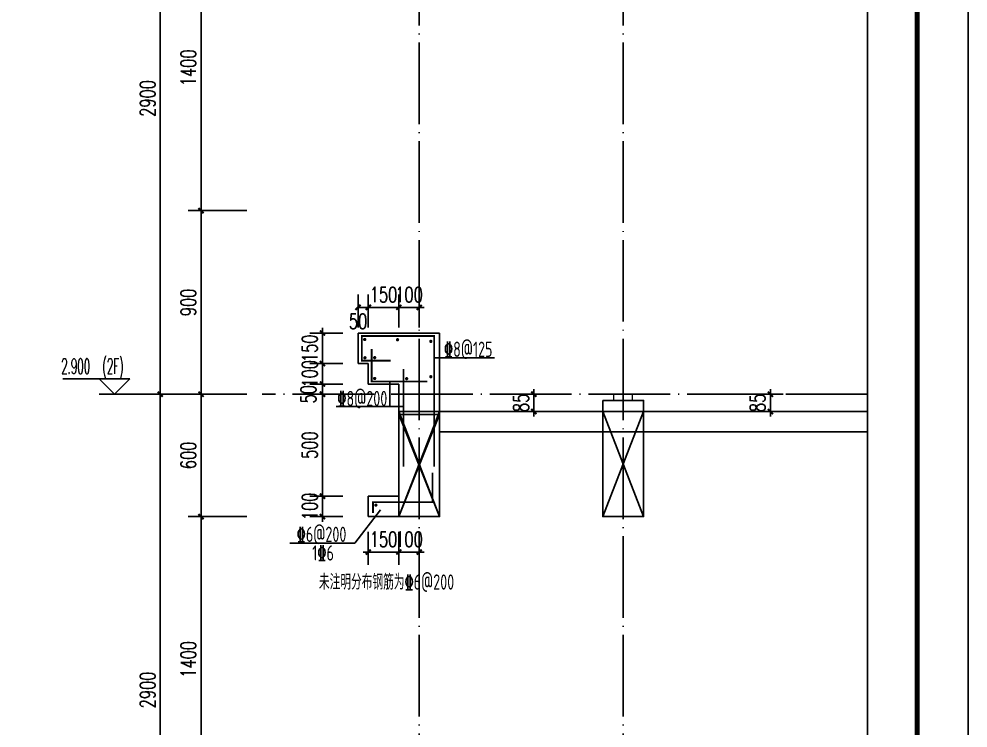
# Model space of a CAD drawing. Extents: x 393367 to 3005760, y 4998 to 826018.
# Drawn here: x 2906150 to 2910805, y 444906 to 448382 of the extents above; entities that cross this region are included whole.
import ezdxf

# ---------------------------------------------------------------- set-up
doc = ezdxf.new("R2010")
doc.units = 0
doc.header["$LTSCALE"] = 1000
doc.linetypes.add('DOTE', pattern=[2.42, 2, -0.2, 0.02, -0.2])
doc.layers.get('0').update_dxf_attribs({"linetype": 'CONTINUOUS'})
doc.layers.get('Defpoints').update_dxf_attribs({"linetype": 'CONTINUOUS'})
for name, color, linetype in [('DIM_ELEV', 3, 'CONTINUOUS'), ('DIM_SYMB', 3, 'CONTINUOUS'), ('DOTE', 8, 'DOTE'), ('PUB_DIM', 3, 'CONTINUOUS'), ('PUB_TEXT', 7, 'CONTINUOUS'), ('S-大样-砼线', 7, 'CONTINUOUS'), ('S-引出线', 40, 'CONTINUOUS'), ('TEXT', 7, 'CONTINUOUS'), ('WALL', 130, 'CONTINUOUS'), ('图框', 7, 'CONTINUOUS')]:
    doc.layers.add(name, color=color, linetype=linetype)
for name, color, linetype, lineweight in [('REIN', 1, 'CONTINUOUS', 18), ('S_WINDOW', 144, 'CONTINUOUS', 15), ('内粉刷', 37, 'CONTINUOUS', 9)]:
    doc.layers.add(name, color=color, linetype=linetype, lineweight=lineweight)
doc.layers.add('yichutu', color=7, linetype='CONTINUOUS', true_color=0xffffff, plot=False)
doc.styles.add('_TCH_DIM', font='simplex.shx', dxfattribs={"width": 0.65, "bigfont": 'gbcbig.shx'})
doc.styles.add('_TCH_DIM_T3', font='SIMPLEX', dxfattribs={"width": 0.705882, "bigfont": 'GBCBIG'})
doc.styles.add('TSSD_Rein', font='Tssdeng.shx', dxfattribs={"width": 0.7, "bigfont": 'hztxt.shx'})
doc.dimstyles.new('_TCH_ARCH&&25', dxfattribs={"dimtxt": 74.375, "dimasz": 25, "dimexe": 62.5, "dimexo": 75, "dimgap": 25, "dimtad": 1, "dimdec": 0, "dimzin": 0, "dimdsep": 46, "dimtxsty": '_TCH_DIM_T3', "dimblk": 'ARCHTICK', "dimcen": 0.09, "dimclrt": 7, "dimazin": 2, "dimtfac": 1, "dimtdec": 0, "dimtix": 1, "dimtmove": 2, "dimatfit": 3, "dimfxl": 1, "dimtolj": 1, "dimtzin": 0, "dimarcsym": 0})

# ---------------------------------------------------------------- blocks, each defined once
blk = doc.blocks.new('GFDDDDRG')
at = {"layer": '图框'}
blk.add_lwpolyline([(923309.8, -107437), (923309.8, -159999.5), (893609.8, -159999.5), (893609.8, -107437)], close=True, dxfattribs=at)
blk.add_lwpolyline([(923309.8, -107437), (923309.8, -159999.5), (893609.8, -159999.5), (893609.8, -107437)], close=True, dxfattribs=at)
at = {"layer": '图框', "const_width": 50}
blk.add_lwpolyline([(894109.8, -159499.5), (922809.8, -159499.5), (922809.8, -108687), (894109.8, -108687)], close=True, dxfattribs=at)
blk = doc.blocks.new('_ArchTick')
at = {"color": 0, "linetype": 'ByBlock', "const_width": 0.4}
blk.add_lwpolyline([(-0.5, -0.5), (0.5, 0.5)], dxfattribs=at)
blk = doc.blocks.new('*D1484')
at = {"layer": 'Defpoints', "color": 0, "transparency": 16777216}
for p in [(2908509, 446542.7), (2908675, 446542.7), (2908509, 446457.7)]:
    blk.add_point(p, dxfattribs=at)
at = {"layer": 'PUB_DIM', "color": 0, "lineweight": -2, "transparency": 16777216}
for p, q in [((2908584, 446542.7), (2908737.5, 446542.7)), ((2908675, 446542.7), (2908675, 446567.7)), ((2908675, 446457.7), (2908675, 446542.7)), ((2908584, 446457.7), (2908737.5, 446457.7)), ((2908675, 446457.7), (2908675, 446432.7))]:
    blk.add_line(p, q, dxfattribs=at)
at = {"layer": 'PUB_DIM', "color": 0, "lineweight": -2, "transparency": 16777216, "xscale": 25, "yscale": 25, "zscale": 25}
for p, rotation in [((2908675, 446542.7), 270), ((2908675, 446457.7), 90)]:
    blk.add_blockref('_ArchTick', p, dxfattribs=dict(at, rotation=rotation))
at = {"layer": 'PUB_DIM', "color": 7, "transparency": 16777216, "insert": (2908612.8, 446500.2), "char_height": 74.38, "attachment_point": 5, "rotation": 90, "style": '_TCH_DIM_T3'}
blk.add_mtext('\\A1;85', dxfattribs=at)
blk = doc.blocks.new('*D1485')
at = {"layer": 'Defpoints', "color": 0, "transparency": 16777216}
for p in [(2909669.4, 446542.7), (2909835.4, 446542.7), (2909669.4, 446457.7)]:
    blk.add_point(p, dxfattribs=at)
at = {"layer": 'PUB_DIM', "color": 0, "lineweight": -2, "transparency": 16777216}
for p, q in [((2909744.4, 446542.7), (2909897.9, 446542.7)), ((2909835.4, 446542.7), (2909835.4, 446567.7)), ((2909835.4, 446457.7), (2909835.4, 446542.7)), ((2909744.4, 446457.7), (2909897.9, 446457.7)), ((2909835.4, 446457.7), (2909835.4, 446432.7))]:
    blk.add_line(p, q, dxfattribs=at)
at = {"layer": 'PUB_DIM', "color": 0, "lineweight": -2, "transparency": 16777216, "xscale": 25, "yscale": 25, "zscale": 25}
for p, rotation in [((2909835.4, 446542.7), 270), ((2909835.4, 446457.7), 90)]:
    blk.add_blockref('_ArchTick', p, dxfattribs=dict(at, rotation=rotation))
at = {"layer": 'PUB_DIM', "color": 7, "transparency": 16777216, "insert": (2909773.2, 446500.2), "char_height": 74.38, "attachment_point": 5, "rotation": 90, "style": '_TCH_DIM_T3'}
blk.add_mtext('\\A1;85', dxfattribs=at)
blk = doc.blocks.new('*D1779')
at = {"layer": 'Defpoints', "color": 0, "transparency": 16777216}
for p in [(2907863.1, 445942.7), (2908013.1, 445942.7), (2908013.1, 445769)]:
    blk.add_point(p, dxfattribs=at)
at = {"layer": 'PUB_DIM', "color": 0, "lineweight": -2, "transparency": 16777216}
for p, q in [((2907863.1, 445867.7), (2907863.1, 445706.5)), ((2908013.1, 445867.7), (2908013.1, 445706.5)), ((2907863.1, 445769), (2907838.1, 445769)), ((2907863.1, 445769), (2908013.1, 445769)), ((2908013.1, 445769), (2908038.1, 445769))]:
    blk.add_line(p, q, dxfattribs=at)
at = {"layer": 'PUB_DIM', "color": 0, "lineweight": -2, "transparency": 16777216, "xscale": 25, "yscale": 25, "zscale": 25}
blk.add_blockref('_ArchTick', (2907863.1, 445769), dxfattribs=at)
at = {"layer": 'PUB_DIM', "color": 0, "lineweight": -2, "transparency": 16777216, "xscale": 25, "yscale": 25, "zscale": 25, "rotation": 180}
blk.add_blockref('_ArchTick', (2908013.1, 445769), dxfattribs=at)
at = {"layer": 'PUB_DIM', "color": 7, "transparency": 16777216, "insert": (2907938.1, 445831.2), "char_height": 74.38, "attachment_point": 5, "style": '_TCH_DIM_T3'}
blk.add_mtext('\\A1;150', dxfattribs=at)
blk = doc.blocks.new('*D1780')
at = {"layer": 'Defpoints', "color": 0, "transparency": 16777216}
for p in [(2908013.1, 445942.7), (2908113.1, 445942.7), (2908113.1, 445769)]:
    blk.add_point(p, dxfattribs=at)
at = {"layer": 'PUB_DIM', "color": 0, "lineweight": -2, "transparency": 16777216}
for p, q in [((2908013.1, 445867.7), (2908013.1, 445706.5)), ((2908113.1, 445867.7), (2908113.1, 445706.5)), ((2908013.1, 445769), (2907988.1, 445769)), ((2908013.1, 445769), (2908113.1, 445769)), ((2908113.1, 445769), (2908138.1, 445769))]:
    blk.add_line(p, q, dxfattribs=at)
at = {"layer": 'PUB_DIM', "color": 0, "lineweight": -2, "transparency": 16777216, "xscale": 25, "yscale": 25, "zscale": 25}
blk.add_blockref('_ArchTick', (2908013.1, 445769), dxfattribs=at)
at = {"layer": 'PUB_DIM', "color": 0, "lineweight": -2, "transparency": 16777216, "xscale": 25, "yscale": 25, "zscale": 25, "rotation": 180}
blk.add_blockref('_ArchTick', (2908113.1, 445769), dxfattribs=at)
at = {"layer": 'PUB_DIM', "color": 7, "transparency": 16777216, "insert": (2908063.1, 445831.2), "char_height": 74.38, "attachment_point": 5, "style": '_TCH_DIM_T3'}
blk.add_mtext('\\A1;100', dxfattribs=at)
blk = doc.blocks.new('*D1781')
at = {"layer": 'Defpoints', "color": 0, "transparency": 16777216}
for p in [(2907638.5, 446842.7), (2907813.1, 446842.7), (2907813.1, 446692.7)]:
    blk.add_point(p, dxfattribs=at)
at = {"layer": 'PUB_DIM', "color": 0, "lineweight": -2, "transparency": 16777216}
for p, q in [((2907638.5, 446842.7), (2907638.5, 446867.7)), ((2907738.1, 446842.7), (2907576, 446842.7)), ((2907638.5, 446692.7), (2907638.5, 446842.7)), ((2907738.1, 446692.7), (2907576, 446692.7)), ((2907638.5, 446692.7), (2907638.5, 446667.7))]:
    blk.add_line(p, q, dxfattribs=at)
at = {"layer": 'PUB_DIM', "color": 0, "lineweight": -2, "transparency": 16777216, "xscale": 25, "yscale": 25, "zscale": 25}
for p, rotation in [((2907638.5, 446842.7), 270), ((2907638.5, 446692.7), 90)]:
    blk.add_blockref('_ArchTick', p, dxfattribs=dict(at, rotation=rotation))
at = {"layer": 'PUB_DIM', "color": 7, "transparency": 16777216, "insert": (2907576.3, 446767.7), "char_height": 74.38, "attachment_point": 5, "rotation": 90, "style": '_TCH_DIM_T3'}
blk.add_mtext('\\A1;150', dxfattribs=at)
blk = doc.blocks.new('*D1782')
at = {"layer": 'Defpoints', "color": 0, "transparency": 16777216}
for p in [(2907638.5, 446692.7), (2907813.1, 446692.7), (2907813.1, 446592.7)]:
    blk.add_point(p, dxfattribs=at)
at = {"layer": 'PUB_DIM', "color": 0, "lineweight": -2, "transparency": 16777216}
for p, q in [((2907738.1, 446692.7), (2907576, 446692.7)), ((2907638.5, 446692.7), (2907638.5, 446717.7)), ((2907638.5, 446592.7), (2907638.5, 446692.7)), ((2907738.1, 446592.7), (2907576, 446592.7)), ((2907638.5, 446592.7), (2907638.5, 446567.7))]:
    blk.add_line(p, q, dxfattribs=at)
at = {"layer": 'PUB_DIM', "color": 0, "lineweight": -2, "transparency": 16777216, "xscale": 25, "yscale": 25, "zscale": 25}
for p, rotation in [((2907638.5, 446692.7), 270), ((2907638.5, 446592.7), 90)]:
    blk.add_blockref('_ArchTick', p, dxfattribs=dict(at, rotation=rotation))
at = {"layer": 'PUB_DIM', "color": 7, "transparency": 16777216, "insert": (2907576.3, 446642.7), "char_height": 74.38, "attachment_point": 5, "rotation": 90, "style": '_TCH_DIM_T3'}
blk.add_mtext('\\A1;100', dxfattribs=at)
blk = doc.blocks.new('*D1783')
at = {"layer": 'Defpoints', "color": 0, "transparency": 16777216}
for p in [(2907638.5, 446592.7), (2907813.1, 446592.7), (2907813.1, 446542.7)]:
    blk.add_point(p, dxfattribs=at)
at = {"layer": 'PUB_DIM', "color": 0, "lineweight": -2, "transparency": 16777216}
for p, q in [((2907738.1, 446592.7), (2907576, 446592.7)), ((2907638.5, 446592.7), (2907638.5, 446617.7)), ((2907638.5, 446542.7), (2907638.5, 446592.7)), ((2907738.1, 446542.7), (2907576, 446542.7)), ((2907638.5, 446542.7), (2907638.5, 446517.7))]:
    blk.add_line(p, q, dxfattribs=at)
at = {"layer": 'PUB_DIM', "color": 0, "lineweight": -2, "transparency": 16777216, "xscale": 25, "yscale": 25, "zscale": 25}
for p, rotation in [((2907638.5, 446592.7), 270), ((2907638.5, 446542.7), 90)]:
    blk.add_blockref('_ArchTick', p, dxfattribs=dict(at, rotation=rotation))
at = {"layer": 'PUB_DIM', "color": 7, "transparency": 16777216, "insert": (2907569.8, 446542.7), "char_height": 74.38, "attachment_point": 5, "rotation": 90, "style": '_TCH_DIM_T3'}
blk.add_mtext('\\A1;50', dxfattribs=at)
blk = doc.blocks.new('*D1784')
at = {"layer": 'Defpoints', "color": 0, "transparency": 16777216}
for p in [(2907638.5, 446542.7), (2907813.1, 446542.7), (2907813.1, 446042.7)]:
    blk.add_point(p, dxfattribs=at)
at = {"layer": 'PUB_DIM', "color": 0, "lineweight": -2, "transparency": 16777216}
for p, q in [((2907738.1, 446542.7), (2907576, 446542.7)), ((2907638.5, 446042.7), (2907638.5, 446542.7)), ((2907738.1, 446042.7), (2907576, 446042.7))]:
    blk.add_line(p, q, dxfattribs=at)
at = {"layer": 'PUB_DIM', "color": 0, "lineweight": -2, "transparency": 16777216, "xscale": 25, "yscale": 25, "zscale": 25}
for p, rotation in [((2907638.5, 446542.7), 90), ((2907638.5, 446042.7), 270)]:
    blk.add_blockref('_ArchTick', p, dxfattribs=dict(at, rotation=rotation))
at = {"layer": 'PUB_DIM', "color": 7, "transparency": 16777216, "insert": (2907576.3, 446292.7), "char_height": 74.38, "attachment_point": 5, "rotation": 90, "style": '_TCH_DIM_T3'}
blk.add_mtext('\\A1;500', dxfattribs=at)
blk = doc.blocks.new('*D1785')
at = {"layer": 'Defpoints', "color": 0, "transparency": 16777216}
for p in [(2907638.5, 446042.7), (2907813.1, 446042.7), (2907813.1, 445942.7)]:
    blk.add_point(p, dxfattribs=at)
at = {"layer": 'PUB_DIM', "color": 0, "lineweight": -2, "transparency": 16777216}
for p, q in [((2907638.5, 446042.7), (2907638.5, 446067.7)), ((2907738.1, 446042.7), (2907576, 446042.7)), ((2907638.5, 445942.7), (2907638.5, 446042.7)), ((2907738.1, 445942.7), (2907576, 445942.7)), ((2907638.5, 445942.7), (2907638.5, 445917.7))]:
    blk.add_line(p, q, dxfattribs=at)
at = {"layer": 'PUB_DIM', "color": 0, "lineweight": -2, "transparency": 16777216, "xscale": 25, "yscale": 25, "zscale": 25}
for p, rotation in [((2907638.5, 446042.7), 270), ((2907638.5, 445942.7), 90)]:
    blk.add_blockref('_ArchTick', p, dxfattribs=dict(at, rotation=rotation))
at = {"layer": 'PUB_DIM', "color": 7, "transparency": 16777216, "insert": (2907576.3, 445992.7), "char_height": 74.38, "attachment_point": 5, "rotation": 90, "style": '_TCH_DIM_T3'}
blk.add_mtext('\\A1;100', dxfattribs=at)
blk = doc.blocks.new('*D1801')
at = {"layer": 'Defpoints', "color": 0, "transparency": 16777216}
for p in [(2907042.9, 445942.7), (2907342.9, 445942.7), (2907342.9, 444542.7)]:
    blk.add_point(p, dxfattribs=at)
at = {"layer": 'PUB_DIM', "color": 0, "lineweight": -2, "transparency": 16777216}
for p, q in [((2907267.9, 445942.7), (2906980.4, 445942.7)), ((2907042.9, 444542.7), (2907042.9, 445942.7)), ((2907267.9, 444542.7), (2906980.4, 444542.7))]:
    blk.add_line(p, q, dxfattribs=at)
at = {"layer": 'PUB_DIM', "color": 0, "lineweight": -2, "transparency": 16777216, "xscale": 25, "yscale": 25, "zscale": 25}
for p, rotation in [((2907042.9, 445942.7), 90), ((2907042.9, 444542.7), 270)]:
    blk.add_blockref('_ArchTick', p, dxfattribs=dict(at, rotation=rotation))
at = {"layer": 'PUB_DIM', "color": 7, "transparency": 16777216, "insert": (2906980.8, 445242.7), "char_height": 74.38, "attachment_point": 5, "rotation": 90, "style": '_TCH_DIM_T3'}
blk.add_mtext('\\A1;1400', dxfattribs=at)
blk = doc.blocks.new('*D1802')
at = {"layer": 'Defpoints', "color": 0, "transparency": 16777216}
for p in [(2907042.9, 446542.7), (2907342.9, 446542.7), (2907342.9, 445942.7)]:
    blk.add_point(p, dxfattribs=at)
at = {"layer": 'PUB_DIM', "color": 0, "lineweight": -2, "transparency": 16777216}
for p, q in [((2907267.9, 446542.7), (2906980.4, 446542.7)), ((2907042.9, 445942.7), (2907042.9, 446542.7)), ((2907267.9, 445942.7), (2906980.4, 445942.7))]:
    blk.add_line(p, q, dxfattribs=at)
at = {"layer": 'PUB_DIM', "color": 0, "lineweight": -2, "transparency": 16777216, "xscale": 25, "yscale": 25, "zscale": 25}
for p, rotation in [((2907042.9, 446542.7), 90), ((2907042.9, 445942.7), 270)]:
    blk.add_blockref('_ArchTick', p, dxfattribs=dict(at, rotation=rotation))
at = {"layer": 'PUB_DIM', "color": 7, "transparency": 16777216, "insert": (2906980.8, 446242.7), "char_height": 74.38, "attachment_point": 5, "rotation": 90, "style": '_TCH_DIM_T3'}
blk.add_mtext('\\A1;600', dxfattribs=at)
blk = doc.blocks.new('*D1803')
at = {"layer": 'Defpoints', "color": 0, "transparency": 16777216}
for p in [(2907042.9, 447442.7), (2907342.9, 447442.7), (2907342.9, 446542.7)]:
    blk.add_point(p, dxfattribs=at)
at = {"layer": 'PUB_DIM', "color": 0, "lineweight": -2, "transparency": 16777216}
for p, q in [((2907267.9, 447442.7), (2906980.4, 447442.7)), ((2907042.9, 446542.7), (2907042.9, 447442.7)), ((2907267.9, 446542.7), (2906980.4, 446542.7))]:
    blk.add_line(p, q, dxfattribs=at)
at = {"layer": 'PUB_DIM', "color": 0, "lineweight": -2, "transparency": 16777216, "xscale": 25, "yscale": 25, "zscale": 25}
for p, rotation in [((2907042.9, 447442.7), 90), ((2907042.9, 446542.7), 270)]:
    blk.add_blockref('_ArchTick', p, dxfattribs=dict(at, rotation=rotation))
at = {"layer": 'PUB_DIM', "color": 7, "transparency": 16777216, "insert": (2906980.8, 446992.7), "char_height": 74.38, "attachment_point": 5, "rotation": 90, "style": '_TCH_DIM_T3'}
blk.add_mtext('\\A1;900', dxfattribs=at)
blk = doc.blocks.new('*D1804')
at = {"layer": 'Defpoints', "color": 0, "transparency": 16777216}
for p in [(2907042.9, 448842.7), (2907342.9, 448842.7), (2907342.9, 447442.7)]:
    blk.add_point(p, dxfattribs=at)
at = {"layer": 'PUB_DIM', "color": 0, "lineweight": -2, "transparency": 16777216}
for p, q in [((2907267.9, 448842.7), (2906980.4, 448842.7)), ((2907042.9, 447442.7), (2907042.9, 448842.7)), ((2907267.9, 447442.7), (2906980.4, 447442.7))]:
    blk.add_line(p, q, dxfattribs=at)
at = {"layer": 'PUB_DIM', "color": 0, "lineweight": -2, "transparency": 16777216, "xscale": 25, "yscale": 25, "zscale": 25}
for p, rotation in [((2907042.9, 448842.7), 90), ((2907042.9, 447442.7), 270)]:
    blk.add_blockref('_ArchTick', p, dxfattribs=dict(at, rotation=rotation))
at = {"layer": 'PUB_DIM', "color": 7, "transparency": 16777216, "insert": (2906980.8, 448142.7), "char_height": 74.38, "attachment_point": 5, "rotation": 90, "style": '_TCH_DIM_T3'}
blk.add_mtext('\\A1;1400', dxfattribs=at)
blk = doc.blocks.new('*D1817')
at = {"layer": 'Defpoints', "color": 0, "transparency": 16777216}
for p in [(2906842.9, 446542.7), (2907342.9, 446542.7), (2907342.9, 443642.7)]:
    blk.add_point(p, dxfattribs=at)
at = {"layer": 'PUB_DIM', "color": 0, "lineweight": -2, "transparency": 16777216}
for p, q in [((2907267.9, 446542.7), (2906780.4, 446542.7)), ((2906842.9, 443642.7), (2906842.9, 446542.7)), ((2907267.9, 443642.7), (2906780.4, 443642.7))]:
    blk.add_line(p, q, dxfattribs=at)
at = {"layer": 'PUB_DIM', "color": 0, "lineweight": -2, "transparency": 16777216, "xscale": 25, "yscale": 25, "zscale": 25}
for p, rotation in [((2906842.9, 446542.7), 90), ((2906842.9, 443642.7), 270)]:
    blk.add_blockref('_ArchTick', p, dxfattribs=dict(at, rotation=rotation))
at = {"layer": 'PUB_DIM', "color": 7, "transparency": 16777216, "insert": (2906780.8, 445092.7), "char_height": 74.38, "attachment_point": 5, "rotation": 90, "style": '_TCH_DIM_T3'}
blk.add_mtext('\\A1;2900', dxfattribs=at)
blk = doc.blocks.new('*D1818')
at = {"layer": 'Defpoints', "color": 0, "transparency": 16777216}
for p in [(2906842.9, 449442.7), (2907342.9, 449442.7), (2907342.9, 446542.7)]:
    blk.add_point(p, dxfattribs=at)
at = {"layer": 'PUB_DIM', "color": 0, "lineweight": -2, "transparency": 16777216}
for p, q in [((2907267.9, 449442.7), (2906780.4, 449442.7)), ((2906842.9, 446542.7), (2906842.9, 449442.7)), ((2907267.9, 446542.7), (2906780.4, 446542.7))]:
    blk.add_line(p, q, dxfattribs=at)
at = {"layer": 'PUB_DIM', "color": 0, "lineweight": -2, "transparency": 16777216, "xscale": 25, "yscale": 25, "zscale": 25}
for p, rotation in [((2906842.9, 449442.7), 90), ((2906842.9, 446542.7), 270)]:
    blk.add_blockref('_ArchTick', p, dxfattribs=dict(at, rotation=rotation))
at = {"layer": 'PUB_DIM', "color": 7, "transparency": 16777216, "insert": (2906780.8, 447992.7), "char_height": 74.38, "attachment_point": 5, "rotation": 90, "style": '_TCH_DIM_T3'}
blk.add_mtext('\\A1;2900', dxfattribs=at)
blk = doc.blocks.new('A$C696610E5')
at = {"layer": 'REIN', "const_width": 9}
for points in [[(494.5, 974.7), (353.3, 974.7), (353.3, 1095), (708.3, 1095), (708.3, 454.9)], [(401.6, 1031.7), (401.6, 872.6), (673.9, 872.6)], [(557.8, 934), (557.8, 454.9)]]:
    blk.add_lwpolyline(points, dxfattribs=at)
at = {"layer": 'REIN', "const_width": 8}
for points in [[(363.4, 1078.3, 1), (371.4, 1078.3, 1)], [(524.5, 1076.9, 1), (532.5, 1076.9, 1)], [(687.7, 1068.7, 1), (695.7, 1068.7, 1)], [(364.5, 988.6, 1), (372.5, 988.6, 1)], [(412.3, 989.2, 1), (420.3, 989.2, 1)], [(412.3, 887.1, 1), (420.3, 887.1, 1)], [(569.2, 886.1, 1), (577.2, 886.1, 1)], [(687.7, 895.7, 1), (695.7, 895.7, 1)], [(418.3, 266.1, 1), (426.3, 266.1, 1)]]:
    blk.add_lwpolyline(points, format="xyb", close=True, dxfattribs=at)
at = {"layer": 'REIN'}
blk.add_lwpolyline([(407.7, 227.9, 9, 9, 0), (407.7, 280.9, 9, 9, 0), (700.1, 280.9, 9, 9, 0), (700.1, 425.3, 9, 9, 0)], format="xyseb", dxfattribs=at)
at = {"layer": 'S-大样-砼线'}
for p, q in [((534.9, 709.9), (734.9, 209.8)), ((734.9, 709.9), (534.9, 209.8))]:
    blk.add_line(p, q, dxfattribs=at)
blk.add_lwpolyline([(734.9, 709.9), (534.9, 709.9), (534.9, 209.8), (734.9, 209.8)], close=True, dxfattribs=at)
at = {"layer": 'S-引出线'}
for p, q in [((704.2, 988.5), (1004.3, 988.5)), ((490.6, 872.6), (490.6, 748.9)), ((227.2, 748.9), (561.1, 748.9))]:
    blk.add_line(p, q, dxfattribs=at)
blk.add_lwpolyline([(445.3, 242.7), (318.6, 79.6), (0, 79.6)], dxfattribs=at)
at = {"layer": 'TEXT', "style": 'TSSD_Rein', "width": 0.7}
for s, p in [('%%1328@125', (756.2, 992.6)), ('%%1328@200', (233.1, 751.1)), ('%%1326@200', (33.9, 85.5)), ('1%%1326', (110.1, -5.8)), ('未注明分布钢筋为%%1326@200', (142.8, -148.4))]:
    blk.add_text(s, height=75, rotation=0, dxfattribs=at).set_placement(p)
blk = doc.blocks.new('*D2017')
at = {"layer": 'Defpoints', "color": 0, "transparency": 16777216}
for p in [(2907863.1, 446968.6), (2907813.1, 446794.9), (2907863.1, 446794.9)]:
    blk.add_point(p, dxfattribs=at)
at = {"layer": 'PUB_DIM', "color": 0, "lineweight": -2, "transparency": 16777216}
for p, q in [((2907813.1, 446869.9), (2907813.1, 447031.1)), ((2907863.1, 446869.9), (2907863.1, 447031.1)), ((2907813.1, 446968.6), (2907863.1, 446968.6))]:
    blk.add_line(p, q, dxfattribs=at)
at = {"layer": 'PUB_DIM', "color": 0, "lineweight": -2, "transparency": 16777216, "xscale": 25, "yscale": 25, "zscale": 25, "rotation": 180}
blk.add_blockref('_ArchTick', (2907813.1, 446968.6), dxfattribs=at)
at = {"layer": 'PUB_DIM', "color": 0, "lineweight": -2, "transparency": 16777216, "xscale": 25, "yscale": 25, "zscale": 25}
blk.add_blockref('_ArchTick', (2907863.1, 446968.6), dxfattribs=at)
at = {"layer": 'PUB_DIM', "color": 7, "transparency": 16777216, "insert": (2907813.1, 446899.9), "char_height": 74.38, "attachment_point": 5, "style": '_TCH_DIM_T3'}
blk.add_mtext('\\A1;50', dxfattribs=at)
blk = doc.blocks.new('*D2018')
at = {"layer": 'Defpoints', "color": 0, "transparency": 16777216}
for p in [(2908013.1, 446968.6), (2907863.1, 446794.9), (2908013.1, 446794.9)]:
    blk.add_point(p, dxfattribs=at)
at = {"layer": 'PUB_DIM', "color": 0, "lineweight": -2, "transparency": 16777216}
for p, q in [((2907863.1, 446869.9), (2907863.1, 447031.1)), ((2908013.1, 446869.9), (2908013.1, 447031.1)), ((2907863.1, 446968.6), (2907838.1, 446968.6)), ((2907863.1, 446968.6), (2908013.1, 446968.6)), ((2908013.1, 446968.6), (2908038.1, 446968.6))]:
    blk.add_line(p, q, dxfattribs=at)
at = {"layer": 'PUB_DIM', "color": 0, "lineweight": -2, "transparency": 16777216, "xscale": 25, "yscale": 25, "zscale": 25}
blk.add_blockref('_ArchTick', (2907863.1, 446968.6), dxfattribs=at)
at = {"layer": 'PUB_DIM', "color": 0, "lineweight": -2, "transparency": 16777216, "xscale": 25, "yscale": 25, "zscale": 25, "rotation": 180}
blk.add_blockref('_ArchTick', (2908013.1, 446968.6), dxfattribs=at)
at = {"layer": 'PUB_DIM', "color": 7, "transparency": 16777216, "insert": (2907938.1, 447030.8), "char_height": 74.38, "attachment_point": 5, "style": '_TCH_DIM_T3'}
blk.add_mtext('\\A1;150', dxfattribs=at)
blk = doc.blocks.new('*D2019')
at = {"layer": 'Defpoints', "color": 0, "transparency": 16777216}
for p in [(2908113.1, 446968.6), (2908013.1, 446794.9), (2908113.1, 446794.9)]:
    blk.add_point(p, dxfattribs=at)
at = {"layer": 'PUB_DIM', "color": 0, "lineweight": -2, "transparency": 16777216}
for p, q in [((2908013.1, 446869.9), (2908013.1, 447031.1)), ((2908113.1, 446869.9), (2908113.1, 447031.1)), ((2908013.1, 446968.6), (2907988.1, 446968.6)), ((2908013.1, 446968.6), (2908113.1, 446968.6)), ((2908113.1, 446968.6), (2908138.1, 446968.6))]:
    blk.add_line(p, q, dxfattribs=at)
at = {"layer": 'PUB_DIM', "color": 0, "lineweight": -2, "transparency": 16777216, "xscale": 25, "yscale": 25, "zscale": 25}
blk.add_blockref('_ArchTick', (2908013.1, 446968.6), dxfattribs=at)
at = {"layer": 'PUB_DIM', "color": 0, "lineweight": -2, "transparency": 16777216, "xscale": 25, "yscale": 25, "zscale": 25, "rotation": 180}
blk.add_blockref('_ArchTick', (2908113.1, 446968.6), dxfattribs=at)
at = {"layer": 'PUB_DIM', "color": 7, "transparency": 16777216, "insert": (2908063.1, 447030.8), "char_height": 74.38, "attachment_point": 5, "style": '_TCH_DIM_T3'}
blk.add_mtext('\\A1;100', dxfattribs=at)
blk = doc.blocks.new('yct-525-297-26250-14850-50-3002')
at = {"layer": 'yichutu', "color": 7, "true_color": 0xffffff}
blk.add_lwpolyline([(0, 0), (0, 14850), (26250, 14850), (26250, 0)], close=True, dxfattribs=at)

msp = doc.modelspace()

# ---------------------------------------------------------------- linework, layer by layer
at = {"layer": 'DIM_ELEV', "color": 1}
for p, q in [((2906692.94867, 446617.70355), (2906364.94867, 446617.70355)), ((2906617.94867, 446542.70355), (2906542.94867, 446617.70355)), ((2906617.94867, 446542.70355), (2906692.94867, 446617.70355)), ((2907042.94867, 446542.70355), (2906542.94867, 446542.70355))]:
    msp.add_line(p, q, dxfattribs=at)
at = {"layer": 'DIM_SYMB'}
msp.add_lwpolyline([(2910311.66775, 459622.70355), (2910311.66775, 450960.82741), (2910364.16775, 450941.71897), (2910259.16775, 450923.20464), (2910311.66775, 450904.57741), (2910311.66775, 442242.70126)], dxfattribs=at)
at = {"layer": 'DOTE', "linetype": 'DOTE', "ltscale": 0.2}
for p, q in [((2908113.14283, 442542.70126), (2908113.14283, 460222.70355)), ((2909113.14283, 442542.70126), (2909113.14283, 460222.70355)), ((2910311.66775, 446542.70355), (2907342.94867, 446542.70355))]:
    msp.add_line(p, q, dxfattribs=at)
at = {"layer": 'S-大样-砼线'}
for p, q in [((2908013.13988, 446457.70369), (2908213.13988, 445942.70355)), ((2908213.14283, 446457.70369), (2908013.14283, 445942.70355)), ((2909013.14282, 446457.70368), (2909213.14282, 445942.70354)), ((2909213.14577, 446457.70368), (2909013.14577, 445942.70354))]:
    msp.add_line(p, q, dxfattribs=at)
for points in [[(2908213.13989, 446457.70369), (2908013.13988, 446457.70369), (2908013.13988, 445942.70355), (2908213.13989, 445942.70355)], [(2909213.14283, 446457.70368), (2909013.14282, 446457.70368), (2909013.14282, 445942.70354), (2909213.14283, 445942.70354)]]:
    msp.add_lwpolyline(points, close=True, dxfattribs=at)
at = {"layer": 'S_WINDOW'}
msp.add_lwpolyline([(2909068.14285, 446542.70355), (2909158.14285, 446542.70355), (2909158.14285, 446512.70355), (2909068.14285, 446512.70355)], close=True, dxfattribs=at)
at = {"layer": 'WALL'}
for p, q in [((2908213.14283, 446842.70355), (2907813.14281, 446842.70355)), ((2907813.14281, 446842.70355), (2907813.14281, 446692.70355)), ((2908213.14283, 446457.70369), (2908213.14283, 446842.70355)), ((2907813.14281, 446692.70355), (2907863.14281, 446692.70355)), ((2907863.14281, 446692.70355), (2907863.14281, 446592.70355)), ((2907863.14281, 446592.70355), (2908013.14281, 446592.70355)), ((2908013.14281, 446592.70355), (2908013.14309, 446042.70355)), ((2910311.66775, 446457.70369), (2908213.14283, 446457.70369)), ((2910311.66775, 446357.70369), (2910311.66775, 446457.70369)), ((2908213.14283, 445942.70355), (2908213.14283, 446357.70369)), ((2910311.66775, 446357.70369), (2908213.14283, 446357.70369)), ((2909013.14282, 446042.70366), (2909013.14283, 446357.70366)), ((2909013.14283, 446357.70366), (2909213.14283, 446357.70365)), ((2909213.14282, 446042.70365), (2909213.14283, 446357.70365)), ((2908013.14309, 446042.70355), (2907863.14309, 446042.70355)), ((2907863.14309, 446042.70355), (2907863.14309, 445942.70355)), ((2909013.14282, 445942.70366), (2909013.14282, 446042.70366)), ((2909213.14282, 445942.70365), (2909213.14282, 446042.70366)), ((2907863.14309, 445942.70355), (2908213.14283, 445942.70355))]:
    msp.add_line(p, q, dxfattribs=at)
msp.add_lwpolyline([(2909013.14285, 446512.70355), (2909213.14285, 446512.70355), (2909213.14285, 446457.70355), (2909013.14285, 446457.70355)], close=True, dxfattribs=at)

# ---------------------------------------------------------------- block references
at = {"xscale": 0.5, "yscale": 0.5, "zscale": 0.5}
msp.add_blockref('GFDDDDRG', (2449149.86148, 518369.20917), dxfattribs=at)
at = {"layer": 'yichutu', "rotation": 270}
msp.add_blockref('yct-525-297-26250-14850-50-3002', (2895954.75106, 464650.72831), dxfattribs=at)
at = {"layer": '内粉刷'}
msp.add_blockref('A$C696610E5', (2907478.23879, 445732.85196), dxfattribs=at)

# ---------------------------------------------------------------- texts
at = {"layer": 'PUB_TEXT', "color": 1, "style": '_TCH_DIM', "width": 0.494118}
for s, p in [('(2F)', (2906558.99867, 446642.72855)), ('2.900', (2906357.44867, 446642.72855))]:
    msp.add_text(s, height=74.375, dxfattribs=at).set_placement(p)

# ---------------------------------------------------------------- dimensions: what is measured, and where the dimension line sits
at = {"layer": 'PUB_DIM'}
for p1, p2, distance, picture, middle in [((2907342.94867, 446542.70355), (2907342.94867, 449442.70355), 500, '*D1818', (2906780.76117, 447992.70355)), ((2907342.94867, 447442.70369), (2907342.94867, 448842.70355), 300, '*D1804', (2906980.76117, 448142.70362)), ((2907342.94867, 446542.70355), (2907342.94867, 447442.70369), 300, '*D1803', (2906980.76117, 446992.70362)), ((2907863.1429, 446794.89852), (2908013.1429, 446794.89852), 173.71069, '*D2018', (2907938.1429, 447030.79671)), ((2908013.1429, 446794.89852), (2908113.14289, 446794.89852), 173.71069, '*D2019', (2908063.1429, 447030.79671)), ((2907813.14281, 446692.70355), (2907813.14281, 446842.70355), 174.61077, '*D1781', (2907576.34454, 446767.70355)), ((2907813.14281, 446592.70355), (2907813.14281, 446692.70355), 174.61077, '*D1782', (2907576.34454, 446642.70355)), ((2907342.94867, 443642.70355), (2907342.94867, 446542.70355), 500, '*D1817', (2906780.76117, 445092.70355)), ((2907342.94867, 445942.70355), (2907342.94867, 446542.70355), 300, '*D1802', (2906980.76117, 446242.70355)), ((2907813.14281, 446042.70355), (2907813.14281, 446542.70355), 174.61077, '*D1784', (2907576.34454, 446292.70355)), ((2908509.03765, 446457.70356), (2908509.03765, 446542.70355), -165.95989, '*D1484', (2908612.81004, 446500.20356)), ((2909669.44626, 446457.70358), (2909669.44626, 446542.70355), -165.95989, '*D1485', (2909773.21864, 446500.20357)), ((2907813.14281, 445942.70355), (2907813.14281, 446042.70355), 174.61077, '*D1785', (2907576.34454, 445992.70355)), ((2907342.94867, 444542.70369), (2907342.94867, 445942.70355), 300, '*D1801', (2906980.76117, 445242.70362)), ((2907863.14309, 445942.70355), (2908013.14309, 445942.70355), -173.71069, '*D1779', (2907938.14309, 445831.18036)), ((2908013.14309, 445942.70355), (2908113.14309, 445942.70355), -173.71069, '*D1780', (2908063.14309, 445831.18036))]:
    dim = msp.add_aligned_dim(p1=p1, p2=p2, distance=distance, dimstyle='_TCH_ARCH&&25', dxfattribs=at)
    dim.commit()
    dim.dimension.update_dxf_attribs({"geometry": picture, "text_midpoint": middle})
for base, p1, p2, angle, picture, middle in [((2907863.1429, 446968.60921), (2907813.14281, 446794.89852), (2907863.1429, 446794.89852), 0, '*D2017', (2907813.14261, 446899.85921)), ((2907638.53204, 446592.70355), (2907813.14281, 446542.70355), (2907813.14281, 446592.70355), 90, '*D1783', (2907569.78204, 446542.70355))]:
    dim = msp.add_linear_dim(base=base, p1=p1, p2=p2, angle=angle, dimstyle='_TCH_ARCH&&25', dxfattribs=at)
    dim.commit()
    dim.dimension.update_dxf_attribs({"geometry": picture, "text_midpoint": middle, "dimtype": 161})

doc.saveas('drawing.dxf')
